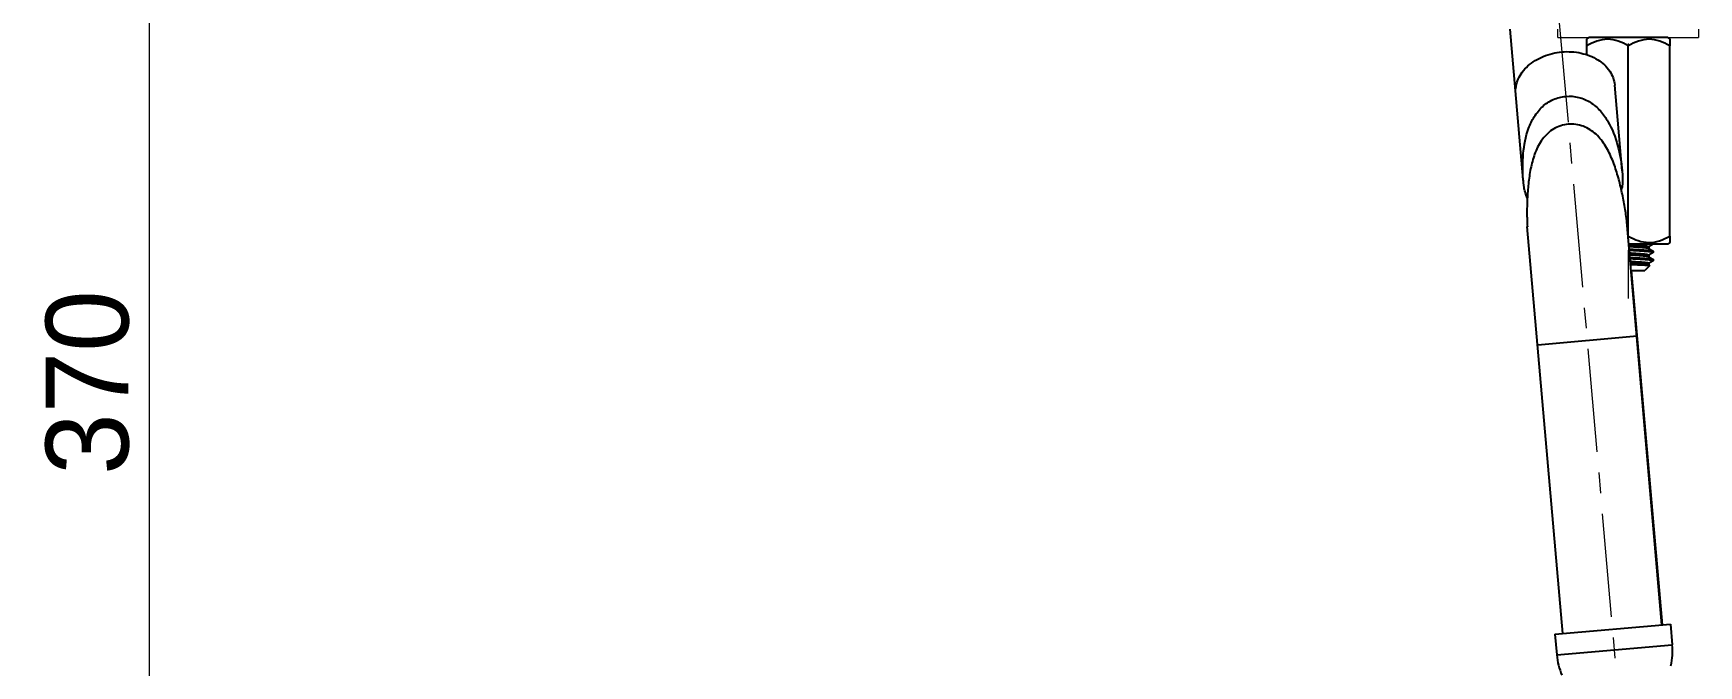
# Model space of a CAD drawing. Extents: x 0 to 790, y 0 to 579.
# Drawn here: x 313 to 514.1, y 153.1 to 229.5 of the extents above; entities that cross this region are included whole.
import ezdxf

# ---------------------------------------------------------------- set-up
doc = ezdxf.new("R2010")
doc.units = 0
doc.header["$LTSCALE"] = 10
doc.header["$MEASUREMENT"] = 0
doc.header["$PDMODE"] = 3
doc.header["$PDSIZE"] = -10
doc.linetypes.add('CENTER', pattern=[2, 1.25, -0.25, 0.25, -0.25])
doc.layers.get('0').update_dxf_attribs({"linetype": 'CONTINUOUS'})
doc.layers.get('DEFPOINTS').update_dxf_attribs({"linetype": 'CONTINUOUS'})
for name, color, linetype in [('1', 7, 'CONTINUOUS'), ('BODY', 7, 'CONTINUOUS'), ('DEF_LAYER_ASSEM_MEMBER', 7, 'CONTINUOUS')]:
    doc.layers.add(name, color=color, linetype=linetype)
doc.styles.add('Daelim Dimension', font='')
doc.styles.get('Daelim Dimension').set_extended_font_data('나눔고딕')
doc.dimstyles.new('DEFAULT', dxfattribs={"dimscale": 2, "dimtxt": 2, "dimasz": 2, "dimexe": 0, "dimexo": 2, "dimgap": 1, "dimtad": 1, "dimdec": 0, "dimzin": 9, "dimdsep": 46, "dimtxsty": 'Daelim Dimension', "dimcen": 0.5, "dimclrd": 5, "dimclre": 5, "dimclrt": 256, "dimadec": 1, "dimazin": 0, "dimtfac": 1, "dimtdec": 0, "dimtix": 1, "dimtmove": 0, "dimatfit": 3, "dimfxl": 1, "dimtolj": 1, "dimtzin": 1, "dimlwd": 9, "dimlwe": 9, "dimarcsym": 0})

# ---------------------------------------------------------------- blocks, each defined once
blk = doc.blocks.new('*D4')
at = {"color": 5, "lineweight": 9, "ltscale": 0.5, "transparency": 16777216}
for p, q in [((471.31, 258.56), (325.05, 258.56)), ((327.05, 127.14), (327.05, 254.56)), ((502.73, 123.14), (325.05, 123.14))]:
    blk.add_line(p, q, dxfattribs=at)
at = {"color": 5, "ltscale": 0.5, "transparency": 16777216}
for points in [[(326.38, 254.56), (327.72, 254.56), (327.05, 258.56)], [(326.38, 127.14), (327.72, 127.14), (327.05, 123.14)]]:
    blk.add_solid(points, dxfattribs=at)
at = {"layer": 'DEFPOINTS', "color": 0, "ltscale": 0.5, "transparency": 16777216}
for p in [(327.05, 258.56), (475.31, 258.56), (506.73, 123.14)]:
    blk.add_point(p, dxfattribs=at)
at = {"color": 7, "ltscale": 0.5, "transparency": 16777216, "insert": (319.6, 187.32), "char_height": 10, "attachment_point": 5, "rotation": 90, "style": 'Daelim Dimension'}
blk.add_mtext('\\A1;370', dxfattribs=at)

msp = doc.modelspace()

# ---------------------------------------------------------------- linework, layer by layer
at = {"layer": '1', "color": 7, "linetype": 'Continuous', "lineweight": 18}
for p, q in [((497.1, 229.02), (497.1, 230.02)), ((514.1, 230.02), (514.1, 229.02)), ((497.1, 229.02), (514.1, 229.02))]:
    msp.add_line(p, q, dxfattribs=at)
at = {"layer": '1', "color": 7, "linetype": 'Continuous'}
for p, q in [((500.6, 228.79), (500.83, 229.02)), ((500.6, 226.93), (500.6, 228.02)), ((510.38, 229.02), (500.83, 229.02)), ((505.6, 205.02), (505.6, 228.02)), ((510.38, 229.02), (510.6, 228.79)), ((510.6, 205.02), (510.6, 228.02)), ((510.38, 204.02), (505.65, 204.02)), ((508.1, 203.74), (508.1, 203.5)), ((508.6, 203.2), (508.6, 203.03)), ((510.6, 204.25), (510.38, 204.02)), ((508.18, 201.44), (507.6, 200.86)), ((508.1, 202.74), (508.1, 202.5)), ((508.1, 201.74), (508.1, 201.49)), ((508.6, 202.2), (508.6, 202.03)), ((505.92, 200.86), (507.6, 200.86))]:
    msp.add_line(p, q, dxfattribs=at)
for points, knots in [([(500.6, 228.02), (500.6, 228.47), (500.6, 228.79), (500.6, 228.79), (500.6, 228.79), (500.6, 228.79)], [0, 0, 0, 0, 0.998824, 0.998824, 1, 1, 1, 1]), ([(505.6, 228.02), (504.82, 228.47), (503.99, 228.79), (502.24, 228.79), (501.39, 228.47), (500.6, 228.02)], [0, 0, 0, 0, 0.5, 0.5, 1, 1, 1, 1]), ([(510.6, 228.02), (509.82, 228.47), (508.99, 228.79), (507.24, 228.79), (506.39, 228.47), (505.6, 228.02)], [0, 0, 0, 0, 0.5, 0.5, 1, 1, 1, 1]), ([(510.6, 228.79), (510.6, 228.79), (510.6, 228.79), (510.6, 228.79), (510.6, 228.47), (510.6, 228.02)], [0, 0, 0, 0, 0.001176, 0.001176, 1, 1, 1, 1]), ([(505.6, 205.02), (506.39, 204.57), (507.22, 204.25), (508.97, 204.24), (509.82, 204.57), (510.6, 205.02)], [0, 0, 0, 0, 0.5, 0.5, 1, 1, 1, 1]), ([(505.65, 203.99), (505.68, 203.99), (505.71, 203.98), (506.02, 203.97), (506.3, 203.95), (506.82, 203.91), (507.06, 203.89), (507.48, 203.86), (507.66, 203.84), (507.93, 203.81), (508.02, 203.79), (508.09, 203.76), (508.1, 203.75), (508.1, 203.74)], [0.1081308, 0.1081308, 0.1081308, 0.1081308, 0.1288163, 0.1288163, 0.3233097, 0.3233097, 0.5177329, 0.5177329, 0.7122056, 0.7122056, 0.9066432, 0.9066432, 1, 1, 1, 1]), ([(508.09, 203.51), (508.08, 203.51), (508.07, 203.52), (507.99, 203.54), (507.89, 203.55), (507.6, 203.59), (507.41, 203.61), (506.97, 203.65), (506.72, 203.66), (506.21, 203.7), (505.94, 203.72), (505.67, 203.73)], [0, 0, 0, 0, 0.0315074, 0.0315074, 0.1428968, 0.1428968, 0.2542639, 0.2542639, 0.3656746, 0.3656746, 0.4717884, 0.4717884, 0.4717884, 0.4717884]), ([(505.7, 203.44), (505.99, 203.43), (506.29, 203.41), (506.89, 203.38), (507.19, 203.36), (507.72, 203.33), (507.95, 203.31), (508.31, 203.27), (508.45, 203.25), (508.58, 203.22), (508.6, 203.21), (508.6, 203.2)], [0.5112721, 0.5112721, 0.5112721, 0.5112721, 0.6056136, 0.6056136, 0.7131017, 0.7131017, 0.8205582, 0.8205582, 0.9280279, 0.9280279, 1, 1, 1, 1]), ([(508.6, 203.03), (508.6, 203.04), (508.6, 203.04), (508.56, 203.06), (508.47, 203.08), (508.19, 203.12), (508, 203.13), (507.53, 203.17), (507.25, 203.19), (506.65, 203.23), (506.32, 203.24), (505.9, 203.26), (505.8, 203.27), (505.71, 203.27)], [0, 0, 0, 0, 0.0277341, 0.0277341, 0.1352959, 0.1352959, 0.2428959, 0.2428959, 0.350462, 0.350462, 0.4580583, 0.4580583, 0.4873883, 0.4873883, 0.4873883, 0.4873883]), ([(510.6, 205.02), (510.6, 204.57), (510.6, 204.25), (510.6, 204.25), (510.6, 204.25), (510.6, 204.25)], [0, 0, 0, 0, 0.998824, 0.998824, 1, 1, 1, 1]), ([(505.74, 202.98), (505.85, 202.98), (505.97, 202.97), (506.36, 202.94), (506.63, 202.93), (507.11, 202.89), (507.33, 202.87), (507.7, 202.84), (507.84, 202.82), (508.04, 202.78), (508.1, 202.76), (508.1, 202.74), (508.1, 202.74), (508.1, 202.74)], [0.50192, 0.50192, 0.50192, 0.50192, 0.5480252, 0.5480252, 0.659263, 0.659263, 0.7704756, 0.7704756, 0.8817333, 0.8817333, 0.992938, 0.992938, 1, 1, 1, 1]), ([(508.09, 202.5), (508.06, 202.52), (508, 202.53), (507.79, 202.57), (507.63, 202.59), (507.25, 202.62), (507.03, 202.64), (506.53, 202.68), (506.26, 202.69), (505.91, 202.72), (505.83, 202.72), (505.76, 202.73)], [0, 0, 0, 0, 0.0995932, 0.0995932, 0.2106068, 0.2106068, 0.321652, 0.321652, 0.4326718, 0.4326718, 0.4617229, 0.4617229, 0.4617229, 0.4617229]), ([(505.79, 202.44), (505.85, 202.44), (505.92, 202.43), (506.31, 202.41), (506.64, 202.39), (507.25, 202.36), (507.52, 202.34), (507.99, 202.3), (508.19, 202.28), (508.47, 202.25), (508.56, 202.23), (508.6, 202.21), (508.6, 202.2), (508.6, 202.2)], [0.5203446, 0.5203446, 0.5203446, 0.5203446, 0.541066, 0.541066, 0.6485052, 0.6485052, 0.755974, 0.755974, 0.8634131, 0.8634131, 0.9708865, 0.9708865, 1, 1, 1, 1]), ([(508.6, 202.03), (508.6, 202.05), (508.56, 202.06), (508.38, 202.1), (508.22, 202.11), (507.83, 202.15), (507.58, 202.17), (507.02, 202.2), (506.71, 202.22), (506.2, 202.25), (506, 202.26), (505.8, 202.27)], [0, 0, 0, 0, 0.0931942, 0.0931942, 0.2007141, 0.2007141, 0.3082107, 0.3082107, 0.4157136, 0.4157136, 0.4787269, 0.4787269, 0.4787269, 0.4787269]), ([(505.83, 201.98), (506.03, 201.96), (506.23, 201.95), (506.69, 201.92), (506.94, 201.9), (507.38, 201.87), (507.57, 201.85), (507.87, 201.81), (507.98, 201.8), (508.08, 201.77), (508.1, 201.75), (508.1, 201.74)], [0.5121228, 0.5121228, 0.5121228, 0.5121228, 0.5926825, 0.5926825, 0.7042343, 0.7042343, 0.8157977, 0.8157977, 0.9273648, 0.9273648, 1, 1, 1, 1]), ([(508.1, 201.49), (508.1, 201.5), (508.07, 201.52), (507.94, 201.55), (507.82, 201.56), (507.5, 201.6), (507.3, 201.62), (506.85, 201.65), (506.59, 201.67), (506.17, 201.7), (506.01, 201.71), (505.85, 201.72)], [0, 0, 0, 0, 0.0835305, 0.0835305, 0.1912129, 0.1912129, 0.2988878, 0.2988878, 0.4065899, 0.4065899, 0.4678527, 0.4678527, 0.4678527, 0.4678527]), ([(505.86, 201.59), (506.01, 201.59), (506.17, 201.58), (506.6, 201.56), (506.87, 201.55), (507.34, 201.53), (507.56, 201.52), (507.89, 201.5), (508.01, 201.48), (508.16, 201.46), (508.19, 201.45), (508.18, 201.44)], [0.5451456, 0.5451456, 0.5451456, 0.5451456, 0.5993156, 0.5993156, 0.7024637, 0.7024637, 0.8062501, 0.8062501, 0.9071756, 0.9071756, 1, 1, 1, 1]), ([(508.59, 202.02), (508.6, 202.02), (508.6, 202.02), (508.6, 202.02), (508.6, 202.02), (508.6, 202.02)], [0, 0, 0, 0, 0.917094, 0.917094, 1, 1, 1, 1])]:
    msp.add_open_spline(points, degree=3, knots=knots, dxfattribs=at)
for points in [[(508.08, 203.51), (508.34, 203.36), (508.6, 203.21)], [(508.6, 204.02), (508.35, 203.88), (508.1, 203.73)], [(508.09, 202.51), (508.34, 202.36), (508.6, 202.21)], [(508.6, 203.02), (508.35, 202.88), (508.1, 202.73)], [(508.6, 202.02), (508.35, 201.88), (508.1, 201.73)]]:
    msp.add_open_spline(points, degree=2, dxfattribs=at)
at = {"layer": 'BODY', "color": 1, "linetype": 'CENTER', "lineweight": 5}
for p, q in [((507.08, 119.16), (494.58, 262.07)), ((505.6, 263.3), (505.6, 197.46))]:
    msp.add_line(p, q, dxfattribs=at)
at = {"layer": 'DEF_LAYER_ASSEM_MEMBER', "color": 7, "linetype": 'Continuous'}
for p, q in [((492.92, 211.84), (491.33, 230.02)), ((504.87, 212.88), (503.96, 223.25)), ((509.67, 158.03), (505.37, 207.21)), ((497.72, 156.99), (493.41, 206.16)), ((509.73, 158.04), (505.99, 200.86)), ((496.75, 156.9), (510.7, 158.12)), ((496.75, 156.9), (496.97, 154.41)), ((510.7, 158.12), (510.92, 155.63))]:
    msp.add_line(p, q, dxfattribs=at)
at = {"layer": 'DEF_LAYER_ASSEM_MEMBER', "color": 9, "linetype": 'Continuous'}
for p, q in [((506.68, 192.91), (494.67, 191.85)), ((496.97, 154.41), (510.92, 155.63))]:
    msp.add_line(p, q, dxfattribs=at)
at = {"layer": 'DEF_LAYER_ASSEM_MEMBER', "color": 7, "linetype": 'Continuous'}
for centre, start, end in [((502.95, 154.93), 346.8051, 5), ((504.94, 155.11), 185, 203.1949)]:
    msp.add_arc(centre, 8, start, end, dxfattribs=at)
at = {"layer": 'DEF_LAYER_ASSEM_MEMBER', "color": 9, "linetype": 'Continuous'}
for points, start_tangent, end_tangent in [([(492.01, 222.2), (492.05, 223.1), (492.31, 223.98), (493.48, 225.57), (495.33, 226.72), (497.59, 227.27)], (-0.087156, 0.996195), (0.996195, 0.087156)), ([(497.59, 227.27), (499.91, 227.12), (501.93, 226.31), (503.36, 224.95), (503.77, 224.13), (503.96, 223.25)], (0.996195, 0.087156), (0.087156, -0.996195))]:
    msp.add_spline(points, degree=3, dxfattribs=dict(at, start_tangent=start_tangent, end_tangent=end_tangent))
at = {"layer": 'DEF_LAYER_ASSEM_MEMBER', "color": 7, "linetype": 'Continuous'}
for points, start_tangent, end_tangent in [([(492.92, 211.83), (492.93, 214.96), (493.57, 218.02), (494.25, 219.44), (495.24, 220.65), (496.54, 221.51), (498.06, 221.9)], (-0.087248, 0.996187), (0.996195, 0.087156)), ([(498.06, 221.9), (499.62, 221.78), (501.05, 221.16), (502.24, 220.13), (503.15, 218.86), (504.32, 215.95), (504.87, 212.88)], (0.996195, 0.087156), (0.087056, -0.996203)), ([(498.35, 218.53), (496.61, 217.97), (495.26, 216.74), (494.38, 215.13), (493.86, 213.37), (493.57, 211.56), (493.42, 209.73), (493.37, 207.89), (493.38, 206.98), (493.42, 206.15)], (-0.996195, -0.087156), (0.0865, -0.996252)), ([(505.37, 207.19), (505.26, 208.02), (505.11, 208.92), (504.74, 210.72), (504.28, 212.5), (503.68, 214.23), (502.86, 215.87), (501.71, 217.31), (500.17, 218.28), (498.35, 218.53)], (-0.08848, 0.996078), (-0.996195, -0.087156)), ([(493.41, 209.65), (493.22, 210.07), (493.08, 210.63), (492.98, 211.22), (492.92, 211.83)], (-0.578151, 0.81593), (-0.087248, 0.996187)), ([(504.87, 212.88), (504.91, 212.26), (504.92, 211.66), (504.88, 211.09), (504.76, 210.64)], (0.087056, -0.996203), (-0.428806, -0.903397))]:
    msp.add_spline(points, degree=3, dxfattribs=dict(at, start_tangent=start_tangent, end_tangent=end_tangent))

# ---------------------------------------------------------------- dimensions: what is measured, and where the dimension line sits
at = {"color": 5, "ltscale": 0.5}
dim = msp.add_linear_dim(base=(327.05, 258.56), p1=(506.73, 123.14), p2=(475.31, 258.56), angle=90, text='370', dimstyle='DEFAULT', override={"dimtxt": 5, "dimexe": 1, "dimdec": 0, "dimclrd": 5, "dimclre": 5, "dimclrt": 7}, dxfattribs=at)
dim.commit()
dim.dimension.update_dxf_attribs({"geometry": '*D4', "text_midpoint": (327.05, 187.32), "dimtype": 128})

doc.saveas('drawing.dxf')
